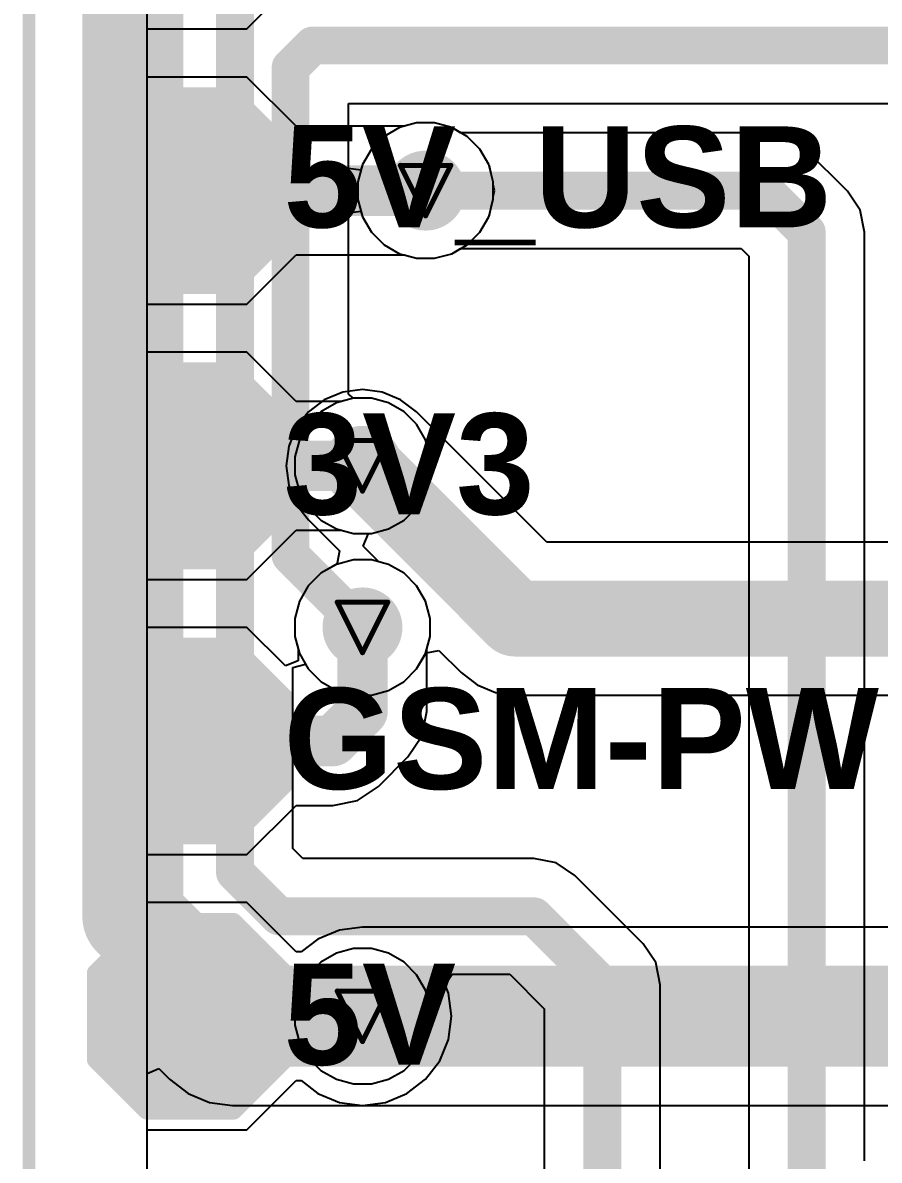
# Model space of a CAD drawing. Header units: inches. Extents: x -21 to 276, y -5 to 220.
# Drawn here: x -4.56 to 4.06, y 33.31 to 44.75 of the extents above; entities that cross this region are included whole.
import ezdxf

# ---------------------------------------------------------------- set-up
doc = ezdxf.new("R2010")
doc.units = ezdxf.units.IN
for name, color, linetype in [('Board_Outline', 216, 'Continuous'), ('Bottom Layer', 5, 'Continuous'), ('Bottom Solder', 6, 'Continuous'), ('Drill Drawing', 1, 'Continuous'), ('Ground', 16, 'Continuous'), ('Power + Signal', 76, 'Continuous'), ('Top Layer', 1, 'Continuous'), ('Top Overlay', 2, 'Continuous'), ('Top Paste', 8, 'Continuous'), ('Top Solder', 216, 'Continuous'), ('Via Holes', 16, 'Continuous')]:
    doc.layers.add(name, color=color, linetype=linetype)
doc.styles.add('Arial_Bold', font='', dxfattribs={"height": 0.2})
doc.styles.get('Arial_Bold').set_extended_font_data('Arial', bold=True)

# ---------------------------------------------------------------- blocks, each defined once
blk = doc.blocks.new('T__________39')
at = {"layer": 'Top Overlay'}
for points in [[(-0.94, 0.432, 0.2, 0.2, 0), (-0.432, 0.94, 0.2, 0.2, 0)], [(-0.432, 0.94, 0.2, 0.2, 0), (0.432, 0.94, 0.2, 0.2, 0)], [(-0.432, 0.94, 0.2, 0.2, 0), (0.432, 0.94, 0.2, 0.2, 0)], [(0.432, 0.94, 0.2, 0.2, 0), (0.94, 0.432, 0.2, 0.2, 0)], [(-0.94, -0.432, 0.2, 0.2, 0), (-0.94, 0.432, 0.2, 0.2, 0)], [(0.94, -0.432, 0.2, 0.2, 0), (0.94, 0.432, 0.2, 0.2, 0)], [(-0.94, -0.432, 0.2, 0.2, 0), (-0.432, -0.94, 0.2, 0.2, 0)], [(0.432, -0.94, 0.2, 0.2, 0), (0.94, -0.432, 0.2, 0.2, 0)], [(-0.432, -0.94, 0.2, 0.2, 0), (0.432, -0.94, 0.2, 0.2, 0)], [(-0.432, -0.94, 0.2, 0.2, 0), (0.432, -0.94, 0.2, 0.2, 0)]]:
    blk.add_lwpolyline(points, format="xyseb", dxfattribs=at)
for points in [[(-0.482, 0.94, 0.1, 0.1, 1), (-0.382, 0.94, 0.1, 0.1, 1)], [(-0.482, 0.94, 0.1, 0.1, 1), (-0.382, 0.94, 0.1, 0.1, 1)], [(-0.482, 0.94, 0.1, 0.1, 1), (-0.382, 0.94, 0.1, 0.1, 1)], [(0.382, 0.94, 0.1, 0.1, 1), (0.482, 0.94, 0.1, 0.1, 1)], [(0.382, 0.94, 0.1, 0.1, 1), (0.482, 0.94, 0.1, 0.1, 1)], [(0.382, 0.94, 0.1, 0.1, 1), (0.482, 0.94, 0.1, 0.1, 1)], [(-0.99, 0.432, 0.1, 0.1, 1), (-0.89, 0.432, 0.1, 0.1, 1)], [(-0.99, 0.432, 0.1, 0.1, 1), (-0.89, 0.432, 0.1, 0.1, 1)], [(0.89, 0.432, 0.1, 0.1, 1), (0.99, 0.432, 0.1, 0.1, 1)], [(0.89, 0.432, 0.1, 0.1, 1), (0.99, 0.432, 0.1, 0.1, 1)], [(-0.99, -0.432, 0.1, 0.1, 1), (-0.89, -0.432, 0.1, 0.1, 1)], [(-0.99, -0.432, 0.1, 0.1, 1), (-0.89, -0.432, 0.1, 0.1, 1)], [(0.89, -0.432, 0.1, 0.1, 1), (0.99, -0.432, 0.1, 0.1, 1)], [(0.89, -0.432, 0.1, 0.1, 1), (0.99, -0.432, 0.1, 0.1, 1)], [(-0.482, -0.94, 0.1, 0.1, 1), (-0.382, -0.94, 0.1, 0.1, 1)], [(-0.482, -0.94, 0.1, 0.1, 1), (-0.382, -0.94, 0.1, 0.1, 1)], [(-0.482, -0.94, 0.1, 0.1, 1), (-0.382, -0.94, 0.1, 0.1, 1)], [(0.382, -0.94, 0.1, 0.1, 1), (0.482, -0.94, 0.1, 0.1, 1)], [(0.382, -0.94, 0.1, 0.1, 1), (0.482, -0.94, 0.1, 0.1, 1)], [(0.382, -0.94, 0.1, 0.1, 1), (0.482, -0.94, 0.1, 0.1, 1)]]:
    blk.add_lwpolyline(points, format="xyseb", close=True, dxfattribs=at)
blk = doc.blocks.new('T__________40')
at = {"layer": 'Top Overlay'}
for points in [[(-0.94, 0.432, 0.2, 0.2, 0), (-0.432, 0.94, 0.2, 0.2, 0)], [(-0.432, 0.94, 0.2, 0.2, 0), (0.432, 0.94, 0.2, 0.2, 0)], [(-0.432, 0.94, 0.2, 0.2, 0), (0.432, 0.94, 0.2, 0.2, 0)], [(0.432, 0.94, 0.2, 0.2, 0), (0.94, 0.432, 0.2, 0.2, 0)], [(-0.94, -0.432, 0.2, 0.2, 0), (-0.94, 0.432, 0.2, 0.2, 0)], [(0.94, -0.432, 0.2, 0.2, 0), (0.94, 0.432, 0.2, 0.2, 0)], [(-0.94, -0.432, 0.2, 0.2, 0), (-0.432, -0.94, 0.2, 0.2, 0)], [(0.432, -0.94, 0.2, 0.2, 0), (0.94, -0.432, 0.2, 0.2, 0)], [(-0.432, -0.94, 0.2, 0.2, 0), (0.432, -0.94, 0.2, 0.2, 0)], [(-0.432, -0.94, 0.2, 0.2, 0), (0.432, -0.94, 0.2, 0.2, 0)]]:
    blk.add_lwpolyline(points, format="xyseb", dxfattribs=at)
for points in [[(-0.482, 0.94, 0.1, 0.1, 1), (-0.382, 0.94, 0.1, 0.1, 1)], [(-0.482, 0.94, 0.1, 0.1, 1), (-0.382, 0.94, 0.1, 0.1, 1)], [(-0.482, 0.94, 0.1, 0.1, 1), (-0.382, 0.94, 0.1, 0.1, 1)], [(0.382, 0.94, 0.1, 0.1, 1), (0.482, 0.94, 0.1, 0.1, 1)], [(0.382, 0.94, 0.1, 0.1, 1), (0.482, 0.94, 0.1, 0.1, 1)], [(0.382, 0.94, 0.1, 0.1, 1), (0.482, 0.94, 0.1, 0.1, 1)], [(-0.99, 0.432, 0.1, 0.1, 1), (-0.89, 0.432, 0.1, 0.1, 1)], [(-0.99, 0.432, 0.1, 0.1, 1), (-0.89, 0.432, 0.1, 0.1, 1)], [(0.89, 0.432, 0.1, 0.1, 1), (0.99, 0.432, 0.1, 0.1, 1)], [(0.89, 0.432, 0.1, 0.1, 1), (0.99, 0.432, 0.1, 0.1, 1)], [(-0.99, -0.432, 0.1, 0.1, 1), (-0.89, -0.432, 0.1, 0.1, 1)], [(-0.99, -0.432, 0.1, 0.1, 1), (-0.89, -0.432, 0.1, 0.1, 1)], [(0.89, -0.432, 0.1, 0.1, 1), (0.99, -0.432, 0.1, 0.1, 1)], [(0.89, -0.432, 0.1, 0.1, 1), (0.99, -0.432, 0.1, 0.1, 1)], [(-0.482, -0.94, 0.1, 0.1, 1), (-0.382, -0.94, 0.1, 0.1, 1)], [(-0.482, -0.94, 0.1, 0.1, 1), (-0.382, -0.94, 0.1, 0.1, 1)], [(-0.482, -0.94, 0.1, 0.1, 1), (-0.382, -0.94, 0.1, 0.1, 1)], [(0.382, -0.94, 0.1, 0.1, 1), (0.482, -0.94, 0.1, 0.1, 1)], [(0.382, -0.94, 0.1, 0.1, 1), (0.482, -0.94, 0.1, 0.1, 1)], [(0.382, -0.94, 0.1, 0.1, 1), (0.482, -0.94, 0.1, 0.1, 1)]]:
    blk.add_lwpolyline(points, format="xyseb", close=True, dxfattribs=at)
blk = doc.blocks.new('T__________123')
at = {"layer": 'Top Layer'}
blk.add_hatch(color=1, dxfattribs=at).paths.add_polyline_path([(-13.462, 0.762), (-14.224, 0.762), (-14.605, 0.381), (-14.605, -0.381), (-14.224, -0.762), (-13.462, -0.762), (-13.081, -0.381), (-13.081, 0.381)])
at = {"layer": 'Top Paste'}
blk.add_hatch(color=8, dxfattribs=at).paths.add_polyline_path([(-13.462, 0.762), (-14.224, 0.762), (-14.605, 0.381), (-14.605, -0.381), (-14.224, -0.762), (-13.462, -0.762), (-13.081, -0.381), (-13.081, 0.381)])
at = {"layer": 'Top Solder'}
blk.add_hatch(color=216, dxfattribs=at).paths.add_polyline_path([(-13.411, 0.864), (-14.275, 0.864), (-14.707, 0.432), (-14.707, -0.432), (-14.275, -0.864), (-13.411, -0.864), (-12.979, -0.432), (-12.979, 0.432)])
blk = doc.blocks.new('T__________124')
at = {"layer": 'Top Layer'}
blk.add_hatch(color=1, dxfattribs=at).paths.add_polyline_path([(0.381, 0.762), (-0.381, 0.762), (-0.762, 0.381), (-0.762, -0.381), (-0.381, -0.762), (0.381, -0.762), (0.762, -0.381), (0.762, 0.381)])
at = {"layer": 'Top Paste'}
blk.add_hatch(color=8, dxfattribs=at).paths.add_polyline_path([(0.381, 0.762), (-0.381, 0.762), (-0.762, 0.381), (-0.762, -0.381), (-0.381, -0.762), (0.381, -0.762), (0.762, -0.381), (0.762, 0.381)])
at = {"layer": 'Top Solder'}
blk.add_hatch(color=216, dxfattribs=at).paths.add_polyline_path([(0.432, 0.864), (-0.432, 0.864), (-0.864, 0.432), (-0.864, -0.432), (-0.432, -0.864), (0.432, -0.864), (0.864, -0.432), (0.864, 0.432)])
at = {"layer": 'Top Overlay'}
for points in [[(-0.432, 0.94, 0.2, 0.2, 0), (-0.94, 0.432, 0.2, 0.2, 0)], [(-0.432, 0.94, 0.2, 0.2, 0), (0.432, 0.94, 0.2, 0.2, 0)], [(-0.432, 0.94, 0.2, 0.2, 0), (0.432, 0.94, 0.2, 0.2, 0)], [(0.432, 0.94, 0.2, 0.2, 0), (0.94, 0.432, 0.2, 0.2, 0)], [(-0.94, 0.432, 0.2, 0.2, 0), (-0.94, -0.432, 0.2, 0.2, 0)], [(0.94, 0.432, 0.2, 0.2, 0), (0.94, -0.432, 0.2, 0.2, 0)], [(-0.94, -0.432, 0.2, 0.2, 0), (-0.432, -0.94, 0.2, 0.2, 0)], [(0.94, -0.432, 0.2, 0.2, 0), (0.432, -0.94, 0.2, 0.2, 0)], [(-0.432, -0.94, 0.2, 0.2, 0), (0.432, -0.94, 0.2, 0.2, 0)], [(-0.432, -0.94, 0.2, 0.2, 0), (0.432, -0.94, 0.2, 0.2, 0)]]:
    blk.add_lwpolyline(points, format="xyseb", dxfattribs=at)
for points in [[(-0.482, 0.94, 0.1, 0.1, 1), (-0.382, 0.94, 0.1, 0.1, 1)], [(-0.482, 0.94, 0.1, 0.1, 1), (-0.382, 0.94, 0.1, 0.1, 1)], [(-0.482, 0.94, 0.1, 0.1, 1), (-0.382, 0.94, 0.1, 0.1, 1)], [(0.382, 0.94, 0.1, 0.1, 1), (0.482, 0.94, 0.1, 0.1, 1)], [(0.382, 0.94, 0.1, 0.1, 1), (0.482, 0.94, 0.1, 0.1, 1)], [(0.382, 0.94, 0.1, 0.1, 1), (0.482, 0.94, 0.1, 0.1, 1)], [(-0.99, 0.432, 0.1, 0.1, 1), (-0.89, 0.432, 0.1, 0.1, 1)], [(-0.99, 0.432, 0.1, 0.1, 1), (-0.89, 0.432, 0.1, 0.1, 1)], [(0.89, 0.432, 0.1, 0.1, 1), (0.99, 0.432, 0.1, 0.1, 1)], [(0.89, 0.432, 0.1, 0.1, 1), (0.99, 0.432, 0.1, 0.1, 1)], [(-0.99, -0.432, 0.1, 0.1, 1), (-0.89, -0.432, 0.1, 0.1, 1)], [(-0.99, -0.432, 0.1, 0.1, 1), (-0.89, -0.432, 0.1, 0.1, 1)], [(0.89, -0.432, 0.1, 0.1, 1), (0.99, -0.432, 0.1, 0.1, 1)], [(0.89, -0.432, 0.1, 0.1, 1), (0.99, -0.432, 0.1, 0.1, 1)], [(-0.482, -0.94, 0.1, 0.1, 1), (-0.382, -0.94, 0.1, 0.1, 1)], [(-0.482, -0.94, 0.1, 0.1, 1), (-0.382, -0.94, 0.1, 0.1, 1)], [(-0.482, -0.94, 0.1, 0.1, 1), (-0.382, -0.94, 0.1, 0.1, 1)], [(0.382, -0.94, 0.1, 0.1, 1), (0.482, -0.94, 0.1, 0.1, 1)], [(0.382, -0.94, 0.1, 0.1, 1), (0.482, -0.94, 0.1, 0.1, 1)], [(0.382, -0.94, 0.1, 0.1, 1), (0.482, -0.94, 0.1, 0.1, 1)]]:
    blk.add_lwpolyline(points, format="xyseb", close=True, dxfattribs=at)
blk = doc.blocks.new('T__________125')
at = {"layer": 'Top Layer'}
blk.add_hatch(color=1, dxfattribs=at).paths.add_polyline_path([(-18.999, 0.762), (-19.761, 0.762), (-20.142, 0.381), (-20.142, -0.381), (-19.761, -0.762), (-18.999, -0.762), (-18.618, -0.381), (-18.618, 0.381)])
at = {"layer": 'Top Paste'}
blk.add_hatch(color=8, dxfattribs=at).paths.add_polyline_path([(-18.999, 0.762), (-19.761, 0.762), (-20.142, 0.381), (-20.142, -0.381), (-19.761, -0.762), (-18.999, -0.762), (-18.618, -0.381), (-18.618, 0.381)])
at = {"layer": 'Top Solder'}
blk.add_hatch(color=216, dxfattribs=at).paths.add_polyline_path([(-18.948, 0.864), (-19.812, 0.864), (-20.244, 0.432), (-20.244, -0.432), (-19.812, -0.864), (-18.948, -0.864), (-18.517, -0.432), (-18.517, 0.432)])
blk = doc.blocks.new('T__________126')
at = {"layer": 'Top Layer'}
blk.add_hatch(color=1, dxfattribs=at).paths.add_polyline_path([(0.381, 0.762), (-0.381, 0.762), (-0.762, 0.381), (-0.762, -0.381), (-0.381, -0.762), (0.381, -0.762), (0.762, -0.381), (0.762, 0.381)])
at = {"layer": 'Top Paste'}
blk.add_hatch(color=8, dxfattribs=at).paths.add_polyline_path([(0.381, 0.762), (-0.381, 0.762), (-0.762, 0.381), (-0.762, -0.381), (-0.381, -0.762), (0.381, -0.762), (0.762, -0.381), (0.762, 0.381)])
at = {"layer": 'Top Solder'}
blk.add_hatch(color=216, dxfattribs=at).paths.add_polyline_path([(0.432, 0.864), (-0.432, 0.864), (-0.864, 0.432), (-0.864, -0.432), (-0.432, -0.864), (0.432, -0.864), (0.864, -0.432), (0.864, 0.432)])
at = {"layer": 'Top Overlay'}
for points in [[(-0.432, 0.94, 0.2, 0.2, 0), (-0.94, 0.432, 0.2, 0.2, 0)], [(-0.432, 0.94, 0.2, 0.2, 0), (0.432, 0.94, 0.2, 0.2, 0)], [(-0.432, 0.94, 0.2, 0.2, 0), (0.432, 0.94, 0.2, 0.2, 0)], [(0.432, 0.94, 0.2, 0.2, 0), (0.94, 0.432, 0.2, 0.2, 0)], [(-0.94, 0.432, 0.2, 0.2, 0), (-0.94, -0.432, 0.2, 0.2, 0)], [(0.94, 0.432, 0.2, 0.2, 0), (0.94, -0.432, 0.2, 0.2, 0)], [(-0.94, -0.432, 0.2, 0.2, 0), (-0.432, -0.94, 0.2, 0.2, 0)], [(0.94, -0.432, 0.2, 0.2, 0), (0.432, -0.94, 0.2, 0.2, 0)], [(-0.432, -0.94, 0.2, 0.2, 0), (0.432, -0.94, 0.2, 0.2, 0)], [(-0.432, -0.94, 0.2, 0.2, 0), (0.432, -0.94, 0.2, 0.2, 0)]]:
    blk.add_lwpolyline(points, format="xyseb", dxfattribs=at)
for points in [[(-0.482, 0.94, 0.1, 0.1, 1), (-0.382, 0.94, 0.1, 0.1, 1)], [(-0.482, 0.94, 0.1, 0.1, 1), (-0.382, 0.94, 0.1, 0.1, 1)], [(-0.482, 0.94, 0.1, 0.1, 1), (-0.382, 0.94, 0.1, 0.1, 1)], [(0.382, 0.94, 0.1, 0.1, 1), (0.482, 0.94, 0.1, 0.1, 1)], [(0.382, 0.94, 0.1, 0.1, 1), (0.482, 0.94, 0.1, 0.1, 1)], [(0.382, 0.94, 0.1, 0.1, 1), (0.482, 0.94, 0.1, 0.1, 1)], [(-0.99, 0.432, 0.1, 0.1, 1), (-0.89, 0.432, 0.1, 0.1, 1)], [(-0.99, 0.432, 0.1, 0.1, 1), (-0.89, 0.432, 0.1, 0.1, 1)], [(0.89, 0.432, 0.1, 0.1, 1), (0.99, 0.432, 0.1, 0.1, 1)], [(0.89, 0.432, 0.1, 0.1, 1), (0.99, 0.432, 0.1, 0.1, 1)], [(-0.99, -0.432, 0.1, 0.1, 1), (-0.89, -0.432, 0.1, 0.1, 1)], [(-0.99, -0.432, 0.1, 0.1, 1), (-0.89, -0.432, 0.1, 0.1, 1)], [(0.89, -0.432, 0.1, 0.1, 1), (0.99, -0.432, 0.1, 0.1, 1)], [(0.89, -0.432, 0.1, 0.1, 1), (0.99, -0.432, 0.1, 0.1, 1)], [(-0.482, -0.94, 0.1, 0.1, 1), (-0.382, -0.94, 0.1, 0.1, 1)], [(-0.482, -0.94, 0.1, 0.1, 1), (-0.382, -0.94, 0.1, 0.1, 1)], [(-0.482, -0.94, 0.1, 0.1, 1), (-0.382, -0.94, 0.1, 0.1, 1)], [(0.382, -0.94, 0.1, 0.1, 1), (0.482, -0.94, 0.1, 0.1, 1)], [(0.382, -0.94, 0.1, 0.1, 1), (0.482, -0.94, 0.1, 0.1, 1)], [(0.382, -0.94, 0.1, 0.1, 1), (0.482, -0.94, 0.1, 0.1, 1)]]:
    blk.add_lwpolyline(points, format="xyseb", close=True, dxfattribs=at)

msp = doc.modelspace()

# ---------------------------------------------------------------- hatches: boundary and pattern name
at = {"layer": 'Bottom Layer'}
h = msp.add_hatch(color=5, dxfattribs=at)
edge = h.paths.add_edge_path()
edge.add_arc((-0.508, 43.066), 0.3, 0, 360)
h = msp.add_hatch(color=5, dxfattribs=at)
edge = h.paths.add_edge_path()
edge.add_arc((-1.143, 40.297), 0.3, 0, 360)
h = msp.add_hatch(color=5, dxfattribs=at)
edge = h.paths.add_edge_path()
edge.add_arc((-1.143, 38.672), 0.3, 0, 360)
h = msp.add_hatch(color=5, dxfattribs=at)
edge = h.paths.add_edge_path()
edge.add_arc((-1.143, 34.76), 0.3, 0, 360)
at = {"layer": 'Bottom Solder'}
h = msp.add_hatch(color=6, dxfattribs=at)
edge = h.paths.add_edge_path()
edge.add_arc((-0.508, 43.066), 0.402, 0, 360)
h = msp.add_hatch(color=6, dxfattribs=at)
edge = h.paths.add_edge_path()
edge.add_arc((-1.143, 40.297), 0.402, 0, 360)
h = msp.add_hatch(color=6, dxfattribs=at)
edge = h.paths.add_edge_path()
edge.add_arc((-1.143, 38.672), 0.402, 0, 360)
h = msp.add_hatch(color=6, dxfattribs=at)
edge = h.paths.add_edge_path()
edge.add_arc((-1.143, 34.76), 0.402, 0, 360)
at = {"layer": 'Ground'}
h = msp.add_hatch(color=16, dxfattribs=at)
edge = h.paths.add_edge_path()
edge.add_arc((-0.508, 43.066), 0.3, 0, 360)
h = msp.add_hatch(color=16, dxfattribs=at)
edge = h.paths.add_edge_path()
edge.add_arc((-1.143, 40.297), 0.3, 0, 360)
h = msp.add_hatch(color=16, dxfattribs=at)
edge = h.paths.add_edge_path()
edge.add_arc((-1.143, 38.672), 0.3, 0, 360)
h = msp.add_hatch(color=16, dxfattribs=at)
edge = h.paths.add_edge_path()
edge.add_arc((-1.143, 34.76), 0.3, 0, 360)
at = {"layer": 'Power + Signal'}
h = msp.add_hatch(color=76, dxfattribs=at)
edge = h.paths.add_edge_path()
edge.add_arc((-0.508, 43.066), 0.3, 0, 360)
h = msp.add_hatch(color=76, dxfattribs=at)
edge = h.paths.add_edge_path()
edge.add_arc((-1.143, 40.297), 0.3, 0, 360)
h = msp.add_hatch(color=76, dxfattribs=at)
edge = h.paths.add_edge_path()
edge.add_arc((-1.143, 38.672), 0.3, 0, 360)
h = msp.add_hatch(color=76, dxfattribs=at)
edge = h.paths.add_edge_path()
edge.add_arc((-1.143, 34.76), 0.3, 0, 360)
at = {"layer": 'Top Layer'}
h = msp.add_hatch(color=1, dxfattribs=at)
edge = h.paths.add_edge_path()
edge.add_arc((-0.508, 43.066), 0.3, 0, 360)
h = msp.add_hatch(color=1, dxfattribs=at)
edge = h.paths.add_edge_path()
edge.add_arc((-1.143, 40.297), 0.3, 0, 360)
h = msp.add_hatch(color=1, dxfattribs=at)
edge = h.paths.add_edge_path()
edge.add_arc((-1.143, 38.672), 0.3, 0, 360)
h = msp.add_hatch(color=1, dxfattribs=at)
edge = h.paths.add_edge_path()
edge.add_arc((-1.143, 34.76), 0.3, 0, 360)
at = {"layer": 'Top Solder'}
h = msp.add_hatch(color=216, dxfattribs=at)
edge = h.paths.add_edge_path()
edge.add_arc((-0.508, 43.066), 0.402, 0, 360)
h = msp.add_hatch(color=216, dxfattribs=at)
edge = h.paths.add_edge_path()
edge.add_arc((-1.143, 40.297), 0.402, 0, 360)
h = msp.add_hatch(color=216, dxfattribs=at)
edge = h.paths.add_edge_path()
edge.add_arc((-1.143, 38.672), 0.402, 0, 360)
h = msp.add_hatch(color=216, dxfattribs=at)
edge = h.paths.add_edge_path()
edge.add_arc((-1.143, 34.76), 0.402, 0, 360)
at = {"layer": 'Via Holes'}
h = msp.add_hatch(color=7, dxfattribs=at)
edge = h.paths.add_edge_path()
edge.add_arc((-0.508, 43.066), 0.15, 0, 360)
h = msp.add_hatch(color=7, dxfattribs=at)
edge = h.paths.add_edge_path()
edge.add_arc((-1.143, 40.297), 0.15, 0, 360)
h = msp.add_hatch(color=7, dxfattribs=at)
edge = h.paths.add_edge_path()
edge.add_arc((-1.143, 38.672), 0.15, 0, 360)
h = msp.add_hatch(color=7, dxfattribs=at)
edge = h.paths.add_edge_path()
edge.add_arc((-1.143, 34.76), 0.15, 0, 360)

# ---------------------------------------------------------------- linework, layer by layer
at = {"layer": 'Board_Outline'}
msp.add_lwpolyline([(-4.499, -4.518, 0.127, 0.127, 0), (-4.499, 95.482, 0.127, 0.127, 0)], format="xyseb", dxfattribs=at)
at = {"layer": 'Bottom Layer'}
for p, q in [((-1.285, 43.29), (-1.285, 43.944)), ((-1.285, 43.944), (4.508, 43.944)), ((-0.598, 43.747), (-0.771, 43.701)), ((-0.418, 43.747), (-0.598, 43.747)), ((-0.245, 43.701), (-0.418, 43.747)), ((-0.926, 43.611), (-1.053, 43.484)), ((-0.771, 43.701), (-0.926, 43.611)), ((-0.155, 43.649), (-0.245, 43.701)), ((2.908, 43.649), (-0.155, 43.649)), ((3.131, 43.604), (2.908, 43.649)), ((3.32, 43.478), (3.131, 43.604)), ((-1.053, 43.484), (-1.143, 43.329)), ((3.739, 43.059), (3.32, 43.478)), ((-1.158, 43.273), (-1.285, 43.29)), ((-1.143, 43.329), (-1.158, 43.273)), ((3.866, 42.87), (3.739, 43.059)), ((-1.285, 42.842), (-1.158, 42.859)), ((-1.285, 41.018), (-1.285, 42.842)), ((-1.158, 42.859), (-1.143, 42.803)), ((-1.143, 42.803), (-1.053, 42.648)), ((3.91, 42.647), (3.866, 42.87)), ((-1.053, 42.648), (-0.926, 42.521)), ((3.91, 33.305), (3.91, 42.647)), ((-0.926, 42.521), (-0.771, 42.431)), ((-0.245, 42.431), (-0.155, 42.483)), ((-0.155, 42.483), (2.667, 42.483)), ((2.667, 42.483), (2.745, 42.405)), ((-0.771, 42.431), (-0.598, 42.385)), ((-0.598, 42.385), (-0.418, 42.385)), ((-0.418, 42.385), (-0.245, 42.431)), ((2.745, 42.405), (2.745, 33.063)), ((-1.233, 40.978), (-1.285, 41.018)), ((-1.053, 40.978), (-1.233, 40.978)), ((-0.88, 40.932), (-1.053, 40.978)), ((-0.725, 40.842), (-0.88, 40.932)), ((-0.598, 40.716), (-0.725, 40.842)), ((-0.508, 40.56), (-0.598, 40.716)), ((-0.462, 40.387), (-0.508, 40.56)), ((-0.462, 40.208), (-0.462, 40.387)), ((-0.508, 40.035), (-0.462, 40.208)), ((-0.598, 39.879), (-0.508, 40.035)), ((-0.725, 39.752), (-0.598, 39.879)), ((-0.88, 39.663), (-0.725, 39.752)), ((-1.137, 39.489), (-1.084, 39.616)), ((-1.084, 39.616), (-1.053, 39.616)), ((-1.053, 39.616), (-0.88, 39.663)), ((-0.98, 39.333), (-1.137, 39.489)), ((-0.88, 39.306), (-0.98, 39.333)), ((-0.725, 39.217), (-0.88, 39.306)), ((-0.598, 39.09), (-0.725, 39.217)), ((-0.508, 38.935), (-0.598, 39.09)), ((-0.462, 38.761), (-0.508, 38.935)), ((-0.462, 38.582), (-0.462, 38.761)), ((-0.508, 38.409), (-0.462, 38.582)), ((-0.598, 38.254), (-0.508, 38.409)), ((-1.843, 38.269), (-1.716, 38.303)), ((-1.843, 36.449), (-1.843, 38.269)), ((-1.716, 38.303), (-1.688, 38.254)), ((-1.688, 38.254), (-1.561, 38.127)), ((-0.725, 38.127), (-0.598, 38.254)), ((-1.561, 38.127), (-1.406, 38.037)), ((-0.88, 38.037), (-0.725, 38.127)), ((-1.406, 38.037), (-1.233, 37.991)), ((-1.053, 37.991), (-0.88, 38.037)), ((-1.233, 37.991), (-1.053, 37.991)), ((-1.742, 36.348), (-1.843, 36.449)), ((0.583, 36.348), (-1.742, 36.348)), ((0.806, 36.303), (0.583, 36.348)), ((0.995, 36.177), (0.806, 36.303)), ((1.682, 35.489), (0.995, 36.177)), ((1.808, 35.3), (1.682, 35.489)), ((1.853, 35.077), (1.808, 35.3)), ((-0.312, 35.077), (-0.241, 35.182)), ((-0.241, 35.182), (0.341, 35.182)), ((0.341, 35.182), (0.687, 34.836)), ((-0.277, 34.992), (-0.312, 35.077)), ((1.853, 30.884), (1.853, 35.077)), ((-0.246, 34.76), (-0.277, 34.992)), ((0.687, 34.836), (0.687, 30.884)), ((-0.277, 34.528), (-0.246, 34.76)), ((-0.366, 34.312), (-0.277, 34.528)), ((-3.309, 34.185), (-3.191, 34.234)), ((-3.191, 34.234), (-3.084, 34.126)), ((-0.509, 34.126), (-0.366, 34.312)), ((-3.309, 16.982), (-3.309, 34.185)), ((-3.084, 34.126), (-2.898, 33.984)), ((-0.695, 33.984), (-0.509, 34.126)), ((-2.898, 33.984), (-2.682, 33.894)), ((-2.682, 33.894), (-2.45, 33.864)), ((-1.143, 33.864), (-0.911, 33.894)), ((-0.911, 33.894), (-0.695, 33.984)), ((-2.45, 33.864), (-1.143, 33.864))]:
    msp.add_line(p, q, dxfattribs=at)
for points in [[(-3.454, 35.765, 1.016, 1.016, 0), (-3.454, 45.72, 1.016, 1.016, 0)], [(-2.426, 36.208, 0.381, 0.381, 0), (-2.426, 44.983, 0.381, 0.381, 0)], [(-1.867, 44.303, 0.381, 0.381, 0), (-1.644, 44.526, 0.381, 0.381, 0)], [(-1.644, 44.526, 0.381, 0.381, 0), (4.75, 44.526, 0.381, 0.381, 0)], [(-1.867, 39.396, 0.381, 0.381, 0), (-1.867, 44.303, 0.381, 0.381, 0)], [(-0.508, 43.066, 0.381, 0.381, 0), (2.908, 43.066, 0.381, 0.381, 0)], [(2.908, 43.066, 0.381, 0.381, 0), (3.327, 42.647, 0.381, 0.381, 0)], [(3.327, 33.063, 0.381, 0.381, 0), (3.327, 42.647, 0.381, 0.381, 0)], [(-1.867, 39.396, 0.381, 0.381, 0), (-1.143, 38.672, 0.381, 0.381, 0)], [(-2.426, 36.208, 0.381, 0.381, 0), (-1.983, 35.765, 0.381, 0.381, 0)], [(-3.454, 35.765, 1.016, 1.016, 0), (-2.45, 34.76, 1.016, 1.016, 0)], [(-1.983, 35.765, 0.381, 0.381, 0), (0.583, 35.765, 0.381, 0.381, 0)], [(0.583, 35.765, 0.381, 0.381, 0), (1.27, 35.077, 0.381, 0.381, 0)], [(-2.45, 34.76, 1.016, 1.016, 0), (-1.143, 34.76, 1.016, 1.016, 0)], [(1.27, 30.531, 0.381, 0.381, 0), (1.27, 35.077, 0.381, 0.381, 0)]]:
    msp.add_lwpolyline(points, format="xyseb", dxfattribs=at)
for points in [[(-1.739, 44.526, 0.191, 0.191, 1), (-1.549, 44.526, 0.191, 0.191, 1)], [(-1.739, 44.526, 0.191, 0.191, 1), (-1.549, 44.526, 0.191, 0.191, 1)], [(-1.962, 44.303, 0.191, 0.191, 1), (-1.772, 44.303, 0.191, 0.191, 1)], [(-1.962, 44.303, 0.191, 0.191, 1), (-1.772, 44.303, 0.191, 0.191, 1)], [(-0.603, 43.066, 0.191, 0.191, 1), (-0.413, 43.066, 0.191, 0.191, 1)], [(2.813, 43.066, 0.191, 0.191, 1), (3.003, 43.066, 0.191, 0.191, 1)], [(2.813, 43.066, 0.191, 0.191, 1), (3.003, 43.066, 0.191, 0.191, 1)], [(3.232, 42.647, 0.191, 0.191, 1), (3.423, 42.647, 0.191, 0.191, 1)], [(3.232, 42.647, 0.191, 0.191, 1), (3.423, 42.647, 0.191, 0.191, 1)], [(-1.962, 39.396, 0.191, 0.191, 1), (-1.772, 39.396, 0.191, 0.191, 1)], [(-1.962, 39.396, 0.191, 0.191, 1), (-1.772, 39.396, 0.191, 0.191, 1)], [(-1.238, 38.672, 0.191, 0.191, 1), (-1.048, 38.672, 0.191, 0.191, 1)], [(-2.521, 36.208, 0.191, 0.191, 1), (-2.331, 36.208, 0.191, 0.191, 1)], [(-2.521, 36.208, 0.191, 0.191, 1), (-2.331, 36.208, 0.191, 0.191, 1)], [(-3.708, 35.765, 0.508, 0.508, 1), (-3.2, 35.765, 0.508, 0.508, 1)], [(-3.708, 35.765, 0.508, 0.508, 1), (-3.2, 35.765, 0.508, 0.508, 1)], [(-2.078, 35.765, 0.191, 0.191, 1), (-1.888, 35.765, 0.191, 0.191, 1)], [(-2.078, 35.765, 0.191, 0.191, 1), (-1.888, 35.765, 0.191, 0.191, 1)], [(0.487, 35.765, 0.191, 0.191, 1), (0.678, 35.765, 0.191, 0.191, 1)], [(0.487, 35.765, 0.191, 0.191, 1), (0.678, 35.765, 0.191, 0.191, 1)], [(-2.704, 34.76, 0.508, 0.508, 1), (-2.196, 34.76, 0.508, 0.508, 1)], [(-2.704, 34.76, 0.508, 0.508, 1), (-2.196, 34.76, 0.508, 0.508, 1)], [(-1.397, 34.76, 0.508, 0.508, 1), (-0.889, 34.76, 0.508, 0.508, 1)], [(1.175, 35.077, 0.191, 0.191, 1), (1.365, 35.077, 0.191, 0.191, 1)], [(1.175, 35.077, 0.191, 0.191, 1), (1.365, 35.077, 0.191, 0.191, 1)]]:
    msp.add_lwpolyline(points, format="xyseb", close=True, dxfattribs=at)
at = {"layer": 'Drill Drawing'}
for points in [[(-0.762, 43.32, 0.0508, 0.0508, 0), (-0.254, 43.32, 0.0508, 0.0508, 0)], [(-0.762, 43.32, 0.0508, 0.0508, 0), (-0.508, 42.812, 0.0508, 0.0508, 0)], [(-0.508, 42.812, 0.0508, 0.0508, 0), (-0.254, 43.32, 0.0508, 0.0508, 0)], [(-1.397, 40.551, 0.0508, 0.0508, 0), (-0.889, 40.551, 0.0508, 0.0508, 0)], [(-1.397, 40.551, 0.0508, 0.0508, 0), (-1.143, 40.043, 0.0508, 0.0508, 0)], [(-1.143, 40.043, 0.0508, 0.0508, 0), (-0.889, 40.551, 0.0508, 0.0508, 0)], [(-1.397, 38.926, 0.0508, 0.0508, 0), (-0.889, 38.926, 0.0508, 0.0508, 0)], [(-1.397, 38.926, 0.0508, 0.0508, 0), (-1.143, 38.418, 0.0508, 0.0508, 0)], [(-1.143, 38.418, 0.0508, 0.0508, 0), (-0.889, 38.926, 0.0508, 0.0508, 0)], [(-1.397, 35.014, 0.0508, 0.0508, 0), (-0.889, 35.014, 0.0508, 0.0508, 0)], [(-1.397, 35.014, 0.0508, 0.0508, 0), (-1.143, 34.506, 0.0508, 0.0508, 0)], [(-1.143, 34.506, 0.0508, 0.0508, 0), (-0.889, 35.014, 0.0508, 0.0508, 0)]]:
    msp.add_lwpolyline(points, format="xyseb", dxfattribs=at)
for points in [[(-0.775, 43.32, 0.0254, 0.0254, 1), (-0.749, 43.32, 0.0254, 0.0254, 1)], [(-0.775, 43.32, 0.0254, 0.0254, 1), (-0.749, 43.32, 0.0254, 0.0254, 1)], [(-0.267, 43.32, 0.0254, 0.0254, 1), (-0.241, 43.32, 0.0254, 0.0254, 1)], [(-0.267, 43.32, 0.0254, 0.0254, 1), (-0.241, 43.32, 0.0254, 0.0254, 1)], [(-0.521, 42.812, 0.0254, 0.0254, 1), (-0.495, 42.812, 0.0254, 0.0254, 1)], [(-0.521, 42.812, 0.0254, 0.0254, 1), (-0.495, 42.812, 0.0254, 0.0254, 1)], [(-1.41, 40.551, 0.0254, 0.0254, 1), (-1.384, 40.551, 0.0254, 0.0254, 1)], [(-1.41, 40.551, 0.0254, 0.0254, 1), (-1.384, 40.551, 0.0254, 0.0254, 1)], [(-0.902, 40.551, 0.0254, 0.0254, 1), (-0.876, 40.551, 0.0254, 0.0254, 1)], [(-0.902, 40.551, 0.0254, 0.0254, 1), (-0.876, 40.551, 0.0254, 0.0254, 1)], [(-1.156, 40.043, 0.0254, 0.0254, 1), (-1.13, 40.043, 0.0254, 0.0254, 1)], [(-1.156, 40.043, 0.0254, 0.0254, 1), (-1.13, 40.043, 0.0254, 0.0254, 1)], [(-1.41, 38.926, 0.0254, 0.0254, 1), (-1.384, 38.926, 0.0254, 0.0254, 1)], [(-1.41, 38.926, 0.0254, 0.0254, 1), (-1.384, 38.926, 0.0254, 0.0254, 1)], [(-0.902, 38.926, 0.0254, 0.0254, 1), (-0.876, 38.926, 0.0254, 0.0254, 1)], [(-0.902, 38.926, 0.0254, 0.0254, 1), (-0.876, 38.926, 0.0254, 0.0254, 1)], [(-1.156, 38.418, 0.0254, 0.0254, 1), (-1.13, 38.418, 0.0254, 0.0254, 1)], [(-1.156, 38.418, 0.0254, 0.0254, 1), (-1.13, 38.418, 0.0254, 0.0254, 1)], [(-1.41, 35.014, 0.0254, 0.0254, 1), (-1.384, 35.014, 0.0254, 0.0254, 1)], [(-1.41, 35.014, 0.0254, 0.0254, 1), (-1.384, 35.014, 0.0254, 0.0254, 1)], [(-0.902, 35.014, 0.0254, 0.0254, 1), (-0.876, 35.014, 0.0254, 0.0254, 1)], [(-0.902, 35.014, 0.0254, 0.0254, 1), (-0.876, 35.014, 0.0254, 0.0254, 1)], [(-1.156, 34.506, 0.0254, 0.0254, 1), (-1.13, 34.506, 0.0254, 0.0254, 1)], [(-1.156, 34.506, 0.0254, 0.0254, 1), (-1.13, 34.506, 0.0254, 0.0254, 1)]]:
    msp.add_lwpolyline(points, format="xyseb", close=True, dxfattribs=at)
at = {"layer": 'Ground'}
for p, q in [((-3.309, 16.716), (-3.309, 60.048)), ((-0.598, 43.747), (-0.771, 43.701)), ((-0.418, 43.747), (-0.598, 43.747)), ((-0.245, 43.701), (-0.418, 43.747)), ((-0.926, 43.611), (-1.053, 43.484)), ((-0.771, 43.701), (-0.926, 43.611)), ((-0.09, 43.611), (-0.245, 43.701)), ((0.037, 43.484), (-0.09, 43.611)), ((-1.053, 43.484), (-1.143, 43.329)), ((0.127, 43.329), (0.037, 43.484)), ((-1.143, 43.329), (-1.189, 43.156)), ((0.173, 43.156), (0.127, 43.329)), ((-1.189, 43.156), (-1.189, 42.976)), ((0.173, 42.976), (0.173, 43.156)), ((-1.189, 42.976), (-1.143, 42.803)), ((0.127, 42.803), (0.173, 42.976)), ((-1.143, 42.803), (-1.053, 42.648)), ((0.037, 42.648), (0.127, 42.803)), ((-1.053, 42.648), (-0.926, 42.521)), ((-0.09, 42.521), (0.037, 42.648)), ((-0.926, 42.521), (-0.771, 42.431)), ((-0.245, 42.431), (-0.09, 42.521)), ((-0.771, 42.431), (-0.598, 42.385)), ((-0.598, 42.385), (-0.418, 42.385)), ((-0.418, 42.385), (-0.245, 42.431)), ((-1.233, 40.978), (-1.406, 40.932)), ((-1.053, 40.978), (-1.233, 40.978)), ((-0.88, 40.932), (-1.053, 40.978)), ((-1.406, 40.932), (-1.561, 40.842)), ((-0.725, 40.842), (-0.88, 40.932)), ((-1.561, 40.842), (-1.688, 40.716)), ((-0.598, 40.716), (-0.725, 40.842)), ((-1.688, 40.716), (-1.778, 40.56)), ((-0.508, 40.56), (-0.598, 40.716)), ((-1.778, 40.56), (-1.824, 40.387)), ((-0.462, 40.387), (-0.508, 40.56)), ((-1.824, 40.387), (-1.824, 40.208)), ((-0.462, 40.208), (-0.462, 40.387)), ((-1.824, 40.208), (-1.778, 40.035)), ((-0.508, 40.035), (-0.462, 40.208)), ((-1.778, 40.035), (-1.688, 39.879)), ((-0.598, 39.879), (-0.508, 40.035)), ((-1.688, 39.879), (-1.561, 39.752)), ((-0.725, 39.752), (-0.598, 39.879)), ((-1.561, 39.752), (-1.406, 39.663)), ((-0.88, 39.663), (-0.725, 39.752)), ((-1.406, 39.663), (-1.233, 39.616)), ((-1.233, 39.616), (-1.053, 39.616)), ((-1.053, 39.616), (-0.88, 39.663)), ((-1.406, 39.306), (-1.561, 39.217)), ((-1.233, 39.353), (-1.406, 39.306)), ((-1.053, 39.353), (-1.233, 39.353)), ((-0.88, 39.306), (-1.053, 39.353)), ((-0.725, 39.217), (-0.88, 39.306)), ((-1.561, 39.217), (-1.688, 39.09)), ((-0.598, 39.09), (-0.725, 39.217)), ((-1.688, 39.09), (-1.778, 38.935)), ((-0.508, 38.935), (-0.598, 39.09)), ((-1.778, 38.935), (-1.824, 38.761)), ((-0.462, 38.761), (-0.508, 38.935)), ((-1.824, 38.761), (-1.824, 38.582)), ((-0.462, 38.582), (-0.462, 38.761)), ((-1.824, 38.582), (-1.778, 38.409)), ((-0.508, 38.409), (-0.462, 38.582)), ((-1.778, 38.409), (-1.688, 38.254)), ((-0.598, 38.254), (-0.508, 38.409)), ((-1.688, 38.254), (-1.561, 38.127)), ((-0.725, 38.127), (-0.598, 38.254)), ((-1.561, 38.127), (-1.406, 38.037)), ((-0.88, 38.037), (-0.725, 38.127)), ((-1.406, 38.037), (-1.233, 37.991)), ((-1.053, 37.991), (-0.88, 38.037)), ((-1.233, 37.991), (-1.053, 37.991)), ((-1.406, 35.395), (-1.561, 35.305)), ((-1.233, 35.441), (-1.406, 35.395)), ((-1.053, 35.441), (-1.233, 35.441)), ((-0.88, 35.395), (-1.053, 35.441)), ((-0.725, 35.305), (-0.88, 35.395)), ((-1.561, 35.305), (-1.688, 35.178)), ((-0.598, 35.178), (-0.725, 35.305)), ((-1.688, 35.178), (-1.778, 35.023)), ((-0.508, 35.023), (-0.598, 35.178)), ((-1.778, 35.023), (-1.824, 34.85)), ((-0.462, 34.85), (-0.508, 35.023)), ((-1.824, 34.85), (-1.824, 34.671)), ((-0.462, 34.671), (-0.462, 34.85)), ((-1.824, 34.671), (-1.778, 34.497)), ((-0.508, 34.497), (-0.462, 34.671)), ((-1.778, 34.497), (-1.688, 34.342)), ((-0.598, 34.342), (-0.508, 34.497)), ((-1.688, 34.342), (-1.561, 34.215)), ((-0.725, 34.215), (-0.598, 34.342)), ((-1.561, 34.215), (-1.406, 34.126)), ((-0.88, 34.126), (-0.725, 34.215)), ((-1.406, 34.126), (-1.233, 34.079)), ((-1.053, 34.079), (-0.88, 34.126)), ((-1.233, 34.079), (-1.053, 34.079))]:
    msp.add_line(p, q, dxfattribs=at)
at = {"layer": 'Power + Signal'}
for p, q in [((-3.309, 16.716), (-3.309, 60.048)), ((-0.598, 43.747), (-0.771, 43.701)), ((-0.418, 43.747), (-0.598, 43.747)), ((-0.245, 43.701), (-0.418, 43.747)), ((-0.926, 43.611), (-1.053, 43.484)), ((-0.771, 43.701), (-0.926, 43.611)), ((-0.09, 43.611), (-0.245, 43.701)), ((0.037, 43.484), (-0.09, 43.611)), ((-1.053, 43.484), (-1.143, 43.329)), ((0.127, 43.329), (0.037, 43.484)), ((-1.143, 43.329), (-1.189, 43.156)), ((0.173, 43.156), (0.127, 43.329)), ((-1.189, 43.156), (-1.189, 42.976)), ((0.173, 42.976), (0.173, 43.156)), ((-1.189, 42.976), (-1.143, 42.803)), ((0.127, 42.803), (0.173, 42.976)), ((-1.143, 42.803), (-1.053, 42.648)), ((0.037, 42.648), (0.127, 42.803)), ((-1.053, 42.648), (-0.926, 42.521)), ((-0.09, 42.521), (0.037, 42.648)), ((-0.926, 42.521), (-0.771, 42.431)), ((-0.245, 42.431), (-0.09, 42.521)), ((-0.771, 42.431), (-0.598, 42.385)), ((-0.598, 42.385), (-0.418, 42.385)), ((-0.418, 42.385), (-0.245, 42.431)), ((-1.342, 41.04), (-1.527, 40.963)), ((-1.143, 41.066), (-1.342, 41.04)), ((-0.944, 41.04), (-1.143, 41.066)), ((-0.759, 40.963), (-0.944, 41.04)), ((-1.527, 40.963), (-1.686, 40.841)), ((-0.6, 40.841), (-0.759, 40.963)), ((-1.686, 40.841), (-1.809, 40.682)), ((0.712, 39.529), (-0.6, 40.841)), ((-1.809, 40.682), (-1.885, 40.496)), ((-1.885, 40.496), (-1.912, 40.297)), ((-1.912, 40.297), (-1.885, 40.098)), ((-1.885, 40.098), (-1.809, 39.913)), ((-1.809, 39.913), (-1.686, 39.754)), ((-1.686, 39.754), (-1.374, 39.441)), ((12.639, 39.529), (0.712, 39.529)), ((-1.374, 39.441), (-1.397, 39.318)), ((-1.414, 39.302), (-1.561, 39.217)), ((-1.397, 39.318), (-1.414, 39.302)), ((-1.561, 39.217), (-1.688, 39.09)), ((-1.688, 39.09), (-1.778, 38.935)), ((-1.778, 38.935), (-1.824, 38.761)), ((-1.824, 38.761), (-1.824, 38.582)), ((-1.824, 38.582), (-1.778, 38.409)), ((-1.778, 38.409), (-1.688, 38.254)), ((-0.598, 38.254), (-0.513, 38.401)), ((-0.513, 38.401), (-0.497, 38.417)), ((-0.497, 38.417), (-0.373, 38.441)), ((-0.373, 38.441), (-0.149, 38.217)), ((-1.688, 38.254), (-1.561, 38.127)), ((-0.725, 38.127), (-0.598, 38.254)), ((-1.561, 38.127), (-1.406, 38.037)), ((-0.88, 38.037), (-0.725, 38.127)), ((-0.149, 38.217), (0.01, 38.095)), ((-1.406, 38.037), (-1.233, 37.991)), ((-1.053, 37.991), (-0.88, 38.037)), ((0.01, 38.095), (0.195, 38.018)), ((0.195, 38.018), (0.394, 37.992)), ((0.394, 37.992), (12.958, 37.992)), ((-1.233, 37.991), (-1.053, 37.991)), ((-1.406, 35.395), (-1.561, 35.305)), ((-1.233, 35.441), (-1.406, 35.395)), ((-1.053, 35.441), (-1.233, 35.441)), ((-0.88, 35.395), (-1.053, 35.441)), ((-0.725, 35.305), (-0.88, 35.395)), ((-1.561, 35.305), (-1.688, 35.178)), ((-0.598, 35.178), (-0.725, 35.305)), ((-1.688, 35.178), (-1.778, 35.023)), ((-0.508, 35.023), (-0.598, 35.178)), ((-1.778, 35.023), (-1.824, 34.85)), ((-0.462, 34.85), (-0.508, 35.023)), ((-1.824, 34.85), (-1.824, 34.671)), ((-0.462, 34.671), (-0.462, 34.85)), ((-1.824, 34.671), (-1.778, 34.497)), ((-0.508, 34.497), (-0.462, 34.671)), ((-1.778, 34.497), (-1.688, 34.342)), ((-0.598, 34.342), (-0.508, 34.497)), ((-1.688, 34.342), (-1.561, 34.215)), ((-0.725, 34.215), (-0.598, 34.342)), ((-1.561, 34.215), (-1.406, 34.126)), ((-0.88, 34.126), (-0.725, 34.215)), ((-1.406, 34.126), (-1.233, 34.079)), ((-1.053, 34.079), (-0.88, 34.126)), ((-1.233, 34.079), (-1.053, 34.079))]:
    msp.add_line(p, q, dxfattribs=at)
for points in [[(-1.143, 40.297, 0.762, 0.762, 0), (0.394, 38.76, 0.762, 0.762, 0)], [(0.394, 38.76, 0.762, 0.762, 0), (12.958, 38.76, 0.762, 0.762, 0)]]:
    msp.add_lwpolyline(points, format="xyseb", dxfattribs=at)
for points in [[(-1.333, 40.297, 0.381, 0.381, 1), (-0.952, 40.297, 0.381, 0.381, 1)], [(0.203, 38.76, 0.381, 0.381, 1), (0.584, 38.76, 0.381, 0.381, 1)], [(0.203, 38.76, 0.381, 0.381, 1), (0.584, 38.76, 0.381, 0.381, 1)]]:
    msp.add_lwpolyline(points, format="xyseb", close=True, dxfattribs=at)
at = {"layer": 'Top Layer'}
for p, q in [((-2.306, 44.692), (-1.81, 45.187)), ((-3.309, 44.209), (-3.309, 44.692)), ((-3.309, 44.692), (-2.306, 44.692)), ((-2.306, 44.209), (-3.309, 44.209)), ((-1.81, 43.713), (-2.306, 44.209)), ((-0.723, 43.713), (-1.81, 43.713)), ((-0.598, 43.747), (-0.723, 43.713)), ((-0.418, 43.747), (-0.598, 43.747)), ((-0.245, 43.701), (-0.418, 43.747)), ((-0.09, 43.611), (-0.245, 43.701)), ((0.037, 43.484), (-0.09, 43.611)), ((0.127, 43.329), (0.037, 43.484)), ((0.127, 43.328), (0.127, 43.329)), ((0.136, 43.314), (0.127, 43.328)), ((0.152, 43.234), (0.136, 43.314)), ((0.173, 43.156), (0.152, 43.234)), ((0.173, 43.129), (0.173, 43.156)), ((0.185, 43.066), (0.173, 43.129)), ((0.173, 43.003), (0.185, 43.066)), ((0.152, 42.898), (0.173, 42.976)), ((0.173, 42.976), (0.173, 43.003)), ((0.037, 42.648), (0.127, 42.803)), ((0.127, 42.804), (0.136, 42.818)), ((0.127, 42.803), (0.127, 42.804)), ((0.136, 42.818), (0.152, 42.898)), ((-0.09, 42.521), (0.037, 42.648)), ((-0.245, 42.431), (-0.09, 42.521)), ((-2.306, 41.923), (-1.81, 42.419)), ((-1.81, 42.419), (-0.723, 42.419)), ((-0.723, 42.419), (-0.598, 42.385)), ((-0.598, 42.385), (-0.418, 42.385)), ((-0.418, 42.385), (-0.245, 42.431)), ((-3.309, 41.44), (-3.309, 41.923)), ((-3.309, 41.923), (-2.306, 41.923)), ((-2.306, 41.44), (-3.309, 41.44)), ((-1.81, 40.945), (-2.306, 41.44)), ((-1.233, 40.978), (-1.358, 40.945)), ((-1.053, 40.978), (-1.233, 40.978)), ((-0.88, 40.932), (-1.053, 40.978)), ((-1.358, 40.945), (-1.81, 40.945)), ((-0.725, 40.842), (-0.88, 40.932)), ((-0.598, 40.716), (-0.725, 40.842)), ((-0.508, 40.56), (-0.598, 40.716)), ((-0.462, 40.387), (-0.508, 40.56)), ((-0.462, 40.208), (-0.462, 40.387)), ((-0.508, 40.035), (-0.462, 40.208)), ((-0.598, 39.879), (-0.508, 40.035)), ((-0.725, 39.752), (-0.598, 39.879)), ((-0.88, 39.663), (-0.725, 39.752)), ((-2.306, 39.154), (-1.81, 39.65)), ((-1.81, 39.65), (-1.358, 39.65)), ((-1.358, 39.65), (-1.233, 39.616)), ((-1.233, 39.616), (-1.053, 39.616)), ((-1.053, 39.616), (-0.88, 39.663)), ((-1.406, 39.306), (-1.561, 39.217)), ((-1.233, 39.353), (-1.406, 39.306)), ((-1.053, 39.353), (-1.233, 39.353)), ((-0.88, 39.306), (-1.053, 39.353)), ((-0.725, 39.217), (-0.88, 39.306)), ((-3.309, 38.672), (-3.309, 39.154)), ((-3.309, 39.154), (-2.306, 39.154)), ((-1.561, 39.217), (-1.688, 39.09)), ((-0.598, 39.09), (-0.725, 39.217)), ((-1.688, 39.09), (-1.778, 38.935)), ((-0.508, 38.935), (-0.598, 39.09)), ((-1.778, 38.935), (-1.824, 38.761)), ((-0.462, 38.761), (-0.508, 38.935)), ((-1.824, 38.761), (-1.824, 38.582)), ((-0.462, 38.582), (-0.462, 38.761)), ((-2.306, 38.672), (-3.309, 38.672)), ((-1.917, 38.284), (-2.306, 38.672)), ((-1.824, 38.582), (-1.79, 38.457)), ((-0.496, 38.457), (-0.462, 38.582)), ((-1.79, 38.457), (-1.79, 38.336)), ((-0.496, 37.826), (-0.496, 38.457)), ((-1.79, 38.336), (-1.917, 38.284)), ((-0.545, 37.579), (-0.496, 37.826)), ((-0.685, 37.369), (-0.545, 37.579)), ((-0.983, 37.071), (-0.685, 37.369)), ((-1.193, 36.931), (-0.983, 37.071)), ((-2.306, 36.386), (-1.81, 36.881)), ((-1.81, 36.881), (-1.441, 36.881)), ((-1.441, 36.881), (-1.193, 36.931)), ((-3.309, 35.903), (-3.309, 36.386)), ((-3.309, 36.386), (-2.306, 36.386)), ((-2.306, 35.903), (-3.309, 35.903)), ((-1.81, 35.408), (-2.306, 35.903)), ((-1.375, 35.626), (-1.591, 35.537)), ((-1.143, 35.657), (-1.375, 35.626)), ((4.526, 35.657), (-1.143, 35.657)), ((-1.591, 35.537), (-1.76, 35.408)), ((-1.76, 35.408), (-1.81, 35.408)), ((-2.306, 33.617), (-1.81, 34.113)), ((-1.81, 34.113), (-1.76, 34.113)), ((-1.76, 34.113), (-1.591, 33.984)), ((-1.591, 33.984), (-1.375, 33.894)), ((-1.375, 33.894), (-1.143, 33.864)), ((-1.143, 33.864), (7.496, 33.864)), ((-3.309, 33.084), (-3.309, 33.617)), ((-3.309, 33.617), (-2.306, 33.617))]:
    msp.add_line(p, q, dxfattribs=at)
for points in [[(-2.877, 43.066, 0.508, 0.508, 0), (-0.508, 43.066, 0.508, 0.508, 0)], [(-0.508, 43.066, 0.508, 0.508, 0), (-0.462, 43.066, 0.508, 0.508, 0)], [(-2.877, 40.297, 0.508, 0.508, 0), (-1.143, 40.297, 0.508, 0.508, 0)], [(-1.143, 37.826, 0.508, 0.508, 0), (-1.143, 38.672, 0.508, 0.508, 0)], [(-1.441, 37.529, 0.508, 0.508, 0), (-1.143, 37.826, 0.508, 0.508, 0)], [(-2.877, 37.529, 0.508, 0.508, 0), (-1.441, 37.529, 0.508, 0.508, 0)], [(-1.143, 34.76, 1.016, 1.016, 0), (7.868, 34.76, 1.016, 1.016, 0)], [(-2.877, 34.76, 0.508, 0.508, 0), (-1.143, 34.76, 0.508, 0.508, 0)]]:
    msp.add_lwpolyline(points, format="xyseb", dxfattribs=at)
for points in [[(-3.004, 43.066, 0.254, 0.254, 1), (-2.75, 43.066, 0.254, 0.254, 1)], [(-0.635, 43.066, 0.254, 0.254, 1), (-0.381, 43.066, 0.254, 0.254, 1)], [(-0.635, 43.066, 0.254, 0.254, 1), (-0.381, 43.066, 0.254, 0.254, 1)], [(-0.589, 43.066, 0.254, 0.254, 1), (-0.335, 43.066, 0.254, 0.254, 1)], [(-3.004, 40.297, 0.254, 0.254, 1), (-2.75, 40.297, 0.254, 0.254, 1)], [(-1.27, 40.297, 0.254, 0.254, 1), (-1.016, 40.297, 0.254, 0.254, 1)], [(-1.27, 38.672, 0.254, 0.254, 1), (-1.016, 38.672, 0.254, 0.254, 1)], [(-1.27, 37.826, 0.254, 0.254, 1), (-1.016, 37.826, 0.254, 0.254, 1)], [(-1.27, 37.826, 0.254, 0.254, 1), (-1.016, 37.826, 0.254, 0.254, 1)], [(-3.004, 37.529, 0.254, 0.254, 1), (-2.75, 37.529, 0.254, 0.254, 1)], [(-1.568, 37.529, 0.254, 0.254, 1), (-1.314, 37.529, 0.254, 0.254, 1)], [(-1.568, 37.529, 0.254, 0.254, 1), (-1.314, 37.529, 0.254, 0.254, 1)], [(-1.397, 34.76, 0.508, 0.508, 1), (-0.889, 34.76, 0.508, 0.508, 1)], [(-3.004, 34.76, 0.254, 0.254, 1), (-2.75, 34.76, 0.254, 0.254, 1)], [(-1.27, 34.76, 0.254, 0.254, 1), (-1.016, 34.76, 0.254, 0.254, 1)]]:
    msp.add_lwpolyline(points, format="xyseb", close=True, dxfattribs=at)

# ---------------------------------------------------------------- block references
at = {"rotation": 90}
for name, p in [('T__________125', (-2.877, 54.14)), ('T__________123', (-2.877, 51.372)), ('T__________126', (-2.877, 43.066)), ('T__________124', (-2.877, 40.297))]:
    msp.add_blockref(name, p, dxfattribs=at)
for name, p in [('T__________40', (-2.877, 34.76)), ('T__________39', (-2.877, 37.529))]:
    msp.add_blockref(name, p)

# ---------------------------------------------------------------- texts
at = {"layer": 'Top Overlay', "style": 'Arial_Bold'}
for s, p in [('5V_USB', (-1.937, 42.696)), ('3V3', (-1.937, 39.81)), ('GSM-PWR', (-1.937, 37.046)), ('5V', (-1.937, 34.272))]:
    msp.add_text(s, height=1.016, dxfattribs=at).set_placement(p)

doc.saveas('drawing.dxf')
